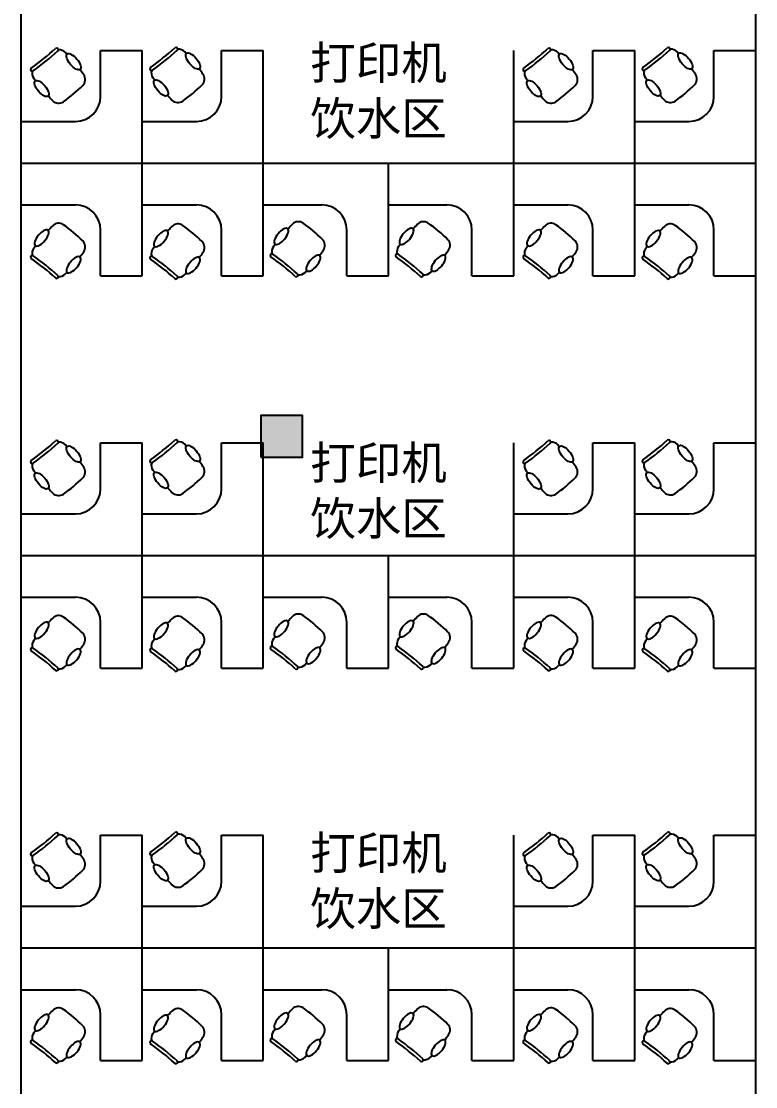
# Model space of a CAD drawing. Header units: millimetres. Extents: x 958 to 636282, y 2095 to 161571.
# Drawn here: x 110568 to 119368, y 19553 to 32315 of the extents above; entities that cross this region are included whole.
import ezdxf

# ---------------------------------------------------------------- set-up
doc = ezdxf.new("R2010")
doc.units = ezdxf.units.MM
for name, color, linetype in [('COLUMN', 9, 'Continuous'), ('PUB_HATCH', 8, 'Continuous'), ('W', 7, 'Continuous')]:
    doc.layers.add(name, color=color, linetype=linetype)
doc.styles.get("Standard").update_dxf_attribs({"font": 'arial.ttf'})

# ---------------------------------------------------------------- blocks, each defined once
blk = doc.blocks.new('_fzh')
blk.add_lwpolyline([(-0.5, -0.5), (0.5, -0.5), (0.5, 0.5), (-0.5, 0.5)], close=True)
at = {"layer": 'PUB_HATCH'}
blk.add_solid([(-0.5, -0.5), (0.5, -0.5), (-0.5, 0.5), (0.5, 0.5)], dxfattribs=at)

msp = doc.modelspace()

# ---------------------------------------------------------------- linework, layer by layer
for p, q in [((110567.733, 10465.286), (110567.733, 64865.286)), ((119367.733, 10465.286), (119367.733, 64865.286))]:
    msp.add_line(p, q)
at = {"layer": 'W', "color": 241, "linetype": 'ByBlock', "lineweight": 25, "true_color": 0xf26eae}
for p, q in [((111517.733, 31965.286), (112017.733, 31965.286)), ((111517.733, 31415.286), (111517.733, 31965.286)), ((112017.733, 29265.286), (112017.733, 31965.286)), ((112967.733, 31965.286), (113467.733, 31965.286)), ((112967.733, 31415.286), (112967.733, 31965.286)), ((113467.733, 29265.286), (113467.733, 31965.286)), ((116467.733, 29265.286), (116467.733, 31965.286)), ((117417.733, 31965.286), (117917.733, 31965.286)), ((117417.733, 31415.286), (117417.733, 31965.286)), ((117917.733, 29265.286), (117917.733, 31965.286)), ((118867.733, 31965.286), (119367.733, 31965.286)), ((118867.733, 31415.286), (118867.733, 31965.286)), ((119367.733, 29265.286), (119367.733, 31965.286)), ((110567.733, 31115.286), (111217.733, 31115.286)), ((110567.733, 30115.286), (110567.733, 31115.286)), ((112017.733, 31115.286), (112667.733, 31115.286)), ((116467.733, 31115.286), (117117.733, 31115.286)), ((117917.733, 31115.286), (118567.733, 31115.286)), ((110567.733, 30615.286), (119367.733, 30615.286)), ((114967.733, 29265.286), (114967.733, 30615.286)), ((110567.733, 30115.286), (111217.733, 30115.286)), ((112017.733, 30115.286), (112667.733, 30115.286)), ((113467.733, 30115.286), (114167.733, 30115.286)), ((114967.733, 30115.286), (115667.733, 30115.286)), ((116467.733, 30115.286), (117117.733, 30115.286)), ((117917.733, 30115.286), (118567.733, 30115.286)), ((111517.733, 29265.286), (111517.733, 29815.286)), ((112967.733, 29265.286), (112967.733, 29815.286)), ((114467.733, 29265.286), (114467.733, 29815.286)), ((115967.733, 29265.286), (115967.733, 29815.286)), ((117417.733, 29265.286), (117417.733, 29815.286)), ((118867.733, 29265.286), (118867.733, 29815.286)), ((111517.733, 29265.286), (112017.733, 29265.286)), ((112967.733, 29265.286), (113467.733, 29265.286)), ((114467.733, 29265.286), (114967.733, 29265.286)), ((115967.733, 29265.286), (116467.733, 29265.286)), ((117417.733, 29265.286), (117917.733, 29265.286)), ((118867.733, 29265.286), (119367.733, 29265.286)), ((111517.733, 27265.286), (112017.733, 27265.286)), ((111517.733, 26715.286), (111517.733, 27265.286)), ((112017.733, 24565.286), (112017.733, 27265.286)), ((112967.733, 27265.286), (113467.733, 27265.286)), ((112967.733, 26715.286), (112967.733, 27265.286)), ((113467.733, 24565.286), (113467.733, 27265.286)), ((116467.733, 24565.286), (116467.733, 27265.286)), ((117417.733, 27265.286), (117917.733, 27265.286)), ((117417.733, 26715.286), (117417.733, 27265.286)), ((117917.733, 24565.286), (117917.733, 27265.286)), ((118867.733, 27265.286), (119367.733, 27265.286)), ((118867.733, 26715.286), (118867.733, 27265.286)), ((119367.733, 24565.286), (119367.733, 27265.286)), ((110567.733, 26415.286), (111217.733, 26415.286)), ((110567.733, 25415.286), (110567.733, 26415.286)), ((112017.733, 26415.286), (112667.733, 26415.286)), ((116467.733, 26415.286), (117117.733, 26415.286)), ((117917.733, 26415.286), (118567.733, 26415.286)), ((110567.733, 25915.286), (119367.733, 25915.286)), ((114967.733, 24565.286), (114967.733, 25915.286)), ((110567.733, 25415.286), (111217.733, 25415.286)), ((112017.733, 25415.286), (112667.733, 25415.286)), ((113467.733, 25415.286), (114167.733, 25415.286)), ((114967.733, 25415.286), (115667.733, 25415.286)), ((116467.733, 25415.286), (117117.733, 25415.286)), ((117917.733, 25415.286), (118567.733, 25415.286)), ((111517.733, 24565.286), (111517.733, 25115.286)), ((112967.733, 24565.286), (112967.733, 25115.286)), ((114467.733, 24565.286), (114467.733, 25115.286)), ((115967.733, 24565.286), (115967.733, 25115.286)), ((117417.733, 24565.286), (117417.733, 25115.286)), ((118867.733, 24565.286), (118867.733, 25115.286)), ((111517.733, 24565.286), (112017.733, 24565.286)), ((112967.733, 24565.286), (113467.733, 24565.286)), ((114467.733, 24565.286), (114967.733, 24565.286)), ((115967.733, 24565.286), (116467.733, 24565.286)), ((117417.733, 24565.286), (117917.733, 24565.286)), ((118867.733, 24565.286), (119367.733, 24565.286)), ((111517.733, 22565.286), (112017.733, 22565.286)), ((111517.733, 22015.286), (111517.733, 22565.286)), ((112017.733, 19865.286), (112017.733, 22565.286)), ((112967.733, 22565.286), (113467.733, 22565.286)), ((112967.733, 22015.286), (112967.733, 22565.286)), ((113467.733, 19865.286), (113467.733, 22565.286)), ((116467.733, 19865.286), (116467.733, 22565.286)), ((117417.733, 22565.286), (117917.733, 22565.286)), ((117417.733, 22015.286), (117417.733, 22565.286)), ((117917.733, 19865.286), (117917.733, 22565.286)), ((118867.733, 22565.286), (119367.733, 22565.286)), ((118867.733, 22015.286), (118867.733, 22565.286)), ((119367.733, 19865.286), (119367.733, 22565.286)), ((110567.733, 21715.286), (111217.733, 21715.286)), ((110567.733, 20715.286), (110567.733, 21715.286)), ((112017.733, 21715.286), (112667.733, 21715.286)), ((116467.733, 21715.286), (117117.733, 21715.286)), ((117917.733, 21715.286), (118567.733, 21715.286)), ((110567.733, 21215.286), (119367.733, 21215.286)), ((114967.733, 19865.286), (114967.733, 21215.286)), ((110567.733, 20715.286), (111217.733, 20715.286)), ((112017.733, 20715.286), (112667.733, 20715.286)), ((113467.733, 20715.286), (114167.733, 20715.286)), ((114967.733, 20715.286), (115667.733, 20715.286)), ((116467.733, 20715.286), (117117.733, 20715.286)), ((117917.733, 20715.286), (118567.733, 20715.286)), ((111517.733, 19865.286), (111517.733, 20415.286)), ((112967.733, 19865.286), (112967.733, 20415.286)), ((114467.733, 19865.286), (114467.733, 20415.286)), ((115967.733, 19865.286), (115967.733, 20415.286)), ((117417.733, 19865.286), (117417.733, 20415.286)), ((118867.733, 19865.286), (118867.733, 20415.286)), ((111517.733, 19865.286), (112017.733, 19865.286)), ((112967.733, 19865.286), (113467.733, 19865.286)), ((114467.733, 19865.286), (114967.733, 19865.286)), ((115967.733, 19865.286), (116467.733, 19865.286)), ((117417.733, 19865.286), (117917.733, 19865.286)), ((118867.733, 19865.286), (119367.733, 19865.286))]:
    msp.add_line(p, q, dxfattribs=at)
at = {"layer": 'W', "color": 3, "linetype": 'ByBlock', "lineweight": 25}
for centre, radius, start, end in [((108694.393, 34540.503), 3424.515, 305.5954449, 311.8329489), ((108697.353, 34536.302), 3459.376, 305.5979133, 311.8707109), ((111048.185, 31917.287), 100, 134.2455695, 134.2455695), ((110992.366, 31974.595), 20, 314.2455695, 134.2455695), ((111024.149, 31872.657), 100, 43.2109613, 96.8693529), ((109186.871, 30146.676), 2620.833, 42.6203699, 43.2109613), ((110123.776, 34548.241), 3424.515, 305.5954449, 311.8329489), ((110126.736, 34544.04), 3459.376, 305.5979133, 311.8707109), ((112477.568, 31925.025), 100, 134.2455695, 134.2455695), ((112421.749, 31982.333), 20, 314.2455695, 134.2455695), ((112453.532, 31880.395), 100, 43.2109613, 96.8693529), ((110616.254, 30154.414), 2620.833, 42.6203699, 43.2109613), ((114594.393, 34540.503), 3424.515, 305.5954449, 311.8329489), ((114597.353, 34536.302), 3459.376, 305.5979133, 311.8707109), ((116948.185, 31917.287), 100, 134.2455695, 134.2455695), ((116892.366, 31974.595), 20, 314.2455695, 134.2455695), ((116924.149, 31872.657), 100, 43.2109613, 96.8693529), ((115086.871, 30146.676), 2620.833, 42.6203699, 43.2109613), ((116023.776, 34548.241), 3424.515, 305.5954449, 311.8329489), ((116026.736, 34544.04), 3459.376, 305.5979133, 311.8707109), ((118377.568, 31925.025), 100, 134.2455695, 134.2455695), ((118321.749, 31982.333), 20, 314.2455695, 134.2455695), ((118353.532, 31880.395), 100, 43.2109613, 96.8693529), ((116516.254, 30154.414), 2620.833, 42.6203699, 43.2109613), ((110699.347, 31739.638), 20, 125.7544305, 305.7544305), ((110796.279, 31690.434), 100, 162.9938795, 216.6323842), ((109186.871, 30146.676), 2620.833, 35.6967655, 37.3796301), ((111234.081, 31617.571), 100, 314.6880866, 35.6967655), ((112128.73, 31747.376), 20, 125.7544305, 305.7544305), ((112225.662, 31698.172), 100, 162.9938795, 216.6323842), ((110616.254, 30154.414), 2620.833, 35.6967655, 37.3796301), ((112663.464, 31625.309), 100, 314.6880866, 35.6967655), ((116599.347, 31739.638), 20, 125.7544305, 305.7544305), ((116696.279, 31690.434), 100, 162.9938795, 216.6323842), ((115086.871, 30146.676), 2620.833, 35.6967655, 37.3796301), ((117134.081, 31617.571), 100, 314.6880866, 35.6967655), ((118028.73, 31747.376), 20, 125.7544305, 305.7544305), ((118125.662, 31698.172), 100, 162.9938795, 216.6323842), ((116516.254, 30154.414), 2620.833, 35.6967655, 37.3796301), ((118563.464, 31625.309), 100, 314.6880866, 35.6967655), ((112819.198, 33194.561), 2620.833, 216.6323842, 217.3796301), ((110004.571, 32860.541), 1848.333, 305.3119134, 314.6880866), ((114248.581, 33202.299), 2620.833, 216.6323842, 217.3796301), ((111433.954, 32868.279), 1848.333, 305.3119134, 314.6880866), ((118719.198, 33194.561), 2620.833, 216.6323842, 217.3796301), ((115904.571, 32860.541), 1848.333, 305.3119134, 314.6880866), ((120148.581, 33202.299), 2620.833, 216.6323842, 217.3796301), ((117333.954, 32868.279), 1848.333, 305.3119134, 314.6880866), ((112819.198, 33194.561), 2620.833, 222.6203699, 224.3032345), ((114248.581, 33202.299), 2620.833, 222.6203699, 224.3032345), ((118719.198, 33194.561), 2620.833, 222.6203699, 224.3032345), ((120148.581, 33202.299), 2620.833, 222.6203699, 224.3032345), ((111015.156, 31433.87), 100, 224.3032345, 305.3119134), ((112444.539, 31441.608), 100, 224.3032345, 305.3119134), ((116915.156, 31433.87), 100, 224.3032345, 305.3119134), ((118344.539, 31441.608), 100, 224.3032345, 305.3119134), ((112819.198, 28036.011), 2620.833, 135.6967655, 137.3796301), ((111015.156, 29796.701), 100, 54.6880866, 135.6967655), ((110004.571, 28370.03), 1848.333, 45.3119134, 54.6880866), ((112444.539, 29788.963), 100, 54.6880866, 135.6967655), ((111433.954, 28362.292), 1848.333, 45.3119134, 54.6880866), ((115691.201, 28054.413), 2620.833, 135.6967655, 137.3796301), ((113887.159, 29815.103), 100, 54.6880866, 135.6967655), ((112876.574, 28388.432), 1848.333, 45.3119134, 54.6880866), ((117191.201, 28054.413), 2620.833, 135.6967655, 137.3796301), ((115387.159, 29815.103), 100, 54.6880866, 135.6967655), ((114376.574, 28388.432), 1848.333, 45.3119134, 54.6880866), ((118719.198, 28036.011), 2620.833, 135.6967655, 137.3796301), ((116915.156, 29796.701), 100, 54.6880866, 135.6967655), ((115904.571, 28370.03), 1848.333, 45.3119134, 54.6880866), ((118344.539, 29788.963), 100, 54.6880866, 135.6967655), ((117333.954, 28362.292), 1848.333, 45.3119134, 54.6880866), ((114248.581, 28028.272), 2620.833, 135.6967655, 137.3796301), ((120148.581, 28028.272), 2620.833, 135.6967655, 137.3796301), ((112819.198, 28036.011), 2620.833, 142.6203699, 143.3676158), ((111234.081, 29613.001), 100, 324.3032345, 45.3119134), ((114248.581, 28028.272), 2620.833, 142.6203699, 143.3676158), ((112663.464, 29605.262), 100, 324.3032345, 45.3119134), ((113668.282, 29558.54), 100, 143.3676158, 197.0061205), ((115691.201, 28054.413), 2620.833, 142.6203699, 143.3676158), ((114106.084, 29631.403), 100, 324.3032345, 45.3119134), ((115168.282, 29558.54), 100, 143.3676158, 197.0061205), ((117191.201, 28054.413), 2620.833, 142.6203699, 143.3676158), ((115606.084, 29631.403), 100, 324.3032345, 45.3119134), ((118719.198, 28036.011), 2620.833, 142.6203699, 143.3676158), ((117134.081, 29613.001), 100, 324.3032345, 45.3119134), ((120148.581, 28028.272), 2620.833, 142.6203699, 143.3676158), ((118563.464, 29605.262), 100, 324.3032345, 45.3119134), ((110699.347, 29490.933), 20, 54.2455695, 234.2455695), ((110796.279, 29540.138), 100, 143.3676158, 197.0061205), ((108697.353, 26694.269), 3459.376, 48.1292891, 54.4020867), ((109186.871, 31083.895), 2620.833, 322.6203699, 324.3032345), ((112128.73, 29483.195), 20, 54.2455695, 234.2455695), ((112225.662, 29532.4), 100, 143.3676158, 197.0061205), ((110126.736, 26686.531), 3459.376, 48.1292891, 54.4020867), ((110616.254, 31076.157), 2620.833, 322.6203699, 324.3032345), ((113571.35, 29509.335), 20, 54.2455695, 234.2455695), ((111566.396, 26708.47), 3424.515, 48.1670511, 54.4045551), ((111569.356, 26712.671), 3459.376, 48.1292891, 54.4020867), ((112058.874, 31102.297), 2620.833, 322.6203699, 324.3032345), ((115071.35, 29509.335), 20, 54.2455695, 234.2455695), ((113066.396, 26708.47), 3424.515, 48.1670511, 54.4045551), ((113069.356, 26712.671), 3459.376, 48.1292891, 54.4020867), ((113558.874, 31102.297), 2620.833, 322.6203699, 324.3032345), ((116599.347, 29490.933), 20, 54.2455695, 234.2455695), ((116696.279, 29540.138), 100, 143.3676158, 197.0061205), ((114597.353, 26694.269), 3459.376, 48.1292891, 54.4020867), ((115086.871, 31083.895), 2620.833, 322.6203699, 324.3032345), ((118028.73, 29483.195), 20, 54.2455695, 234.2455695), ((118125.662, 29532.4), 100, 143.3676158, 197.0061205), ((116026.736, 26686.531), 3459.376, 48.1292891, 54.4020867), ((116516.254, 31076.157), 2620.833, 322.6203699, 324.3032345), ((108694.393, 26690.068), 3424.515, 48.1670511, 54.4045551), ((111048.185, 29313.284), 100, 225.7544305, 225.7544305), ((110123.776, 26682.33), 3424.515, 48.1670511, 54.4045551), ((112477.568, 29305.546), 100, 225.7544305, 225.7544305), ((113920.188, 29331.686), 100, 225.7544305, 225.7544305), ((115420.188, 29331.686), 100, 225.7544305, 225.7544305), ((114594.393, 26690.068), 3424.515, 48.1670511, 54.4045551), ((116948.185, 29313.284), 100, 225.7544305, 225.7544305), ((116023.776, 26682.33), 3424.515, 48.1670511, 54.4045551), ((118377.568, 29305.546), 100, 225.7544305, 225.7544305), ((110992.366, 29255.976), 20, 225.7544305, 45.7544305), ((111024.149, 29357.914), 100, 263.1306471, 316.7890387), ((109186.871, 31083.895), 2620.833, 316.7890387, 317.3796301), ((112421.749, 29248.238), 20, 225.7544305, 45.7544305), ((112453.532, 29350.176), 100, 263.1306471, 316.7890387), ((110616.254, 31076.157), 2620.833, 316.7890387, 317.3796301), ((113864.369, 29274.378), 20, 225.7544305, 45.7544305), ((113896.152, 29376.316), 100, 263.1306471, 316.7890387), ((112058.874, 31102.297), 2620.833, 316.7890387, 317.3796301), ((115364.369, 29274.378), 20, 225.7544305, 45.7544305), ((115396.152, 29376.316), 100, 263.1306471, 316.7890387), ((113558.874, 31102.297), 2620.833, 316.7890387, 317.3796301), ((116892.366, 29255.976), 20, 225.7544305, 45.7544305), ((116924.149, 29357.914), 100, 263.1306471, 316.7890387), ((115086.871, 31083.895), 2620.833, 316.7890387, 317.3796301), ((118321.749, 29248.238), 20, 225.7544305, 45.7544305), ((118353.532, 29350.176), 100, 263.1306471, 316.7890387), ((116516.254, 31076.157), 2620.833, 316.7890387, 317.3796301), ((111048.185, 27217.287), 100, 134.2455695, 134.2455695), ((112477.568, 27225.025), 100, 134.2455695, 134.2455695), ((116948.185, 27217.287), 100, 134.2455695, 134.2455695), ((118377.568, 27225.025), 100, 134.2455695, 134.2455695), ((108694.393, 29840.503), 3424.515, 305.5954449, 311.8329489), ((108697.353, 29836.302), 3459.376, 305.5979133, 311.8707109), ((110992.366, 27274.595), 20, 314.2455695, 134.2455695), ((111024.149, 27172.657), 100, 43.2109613, 96.8693529), ((109186.871, 25446.676), 2620.833, 42.6203699, 43.2109613), ((110123.776, 29848.241), 3424.515, 305.5954449, 311.8329489), ((110126.736, 29844.04), 3459.376, 305.5979133, 311.8707109), ((112421.749, 27282.333), 20, 314.2455695, 134.2455695), ((112453.532, 27180.395), 100, 43.2109613, 96.8693529), ((110616.254, 25454.414), 2620.833, 42.6203699, 43.2109613), ((114594.393, 29840.503), 3424.515, 305.5954449, 311.8329489), ((114597.353, 29836.302), 3459.376, 305.5979133, 311.8707109), ((116892.366, 27274.595), 20, 314.2455695, 134.2455695), ((116924.149, 27172.657), 100, 43.2109613, 96.8693529), ((115086.871, 25446.676), 2620.833, 42.6203699, 43.2109613), ((116023.776, 29848.241), 3424.515, 305.5954449, 311.8329489), ((116026.736, 29844.04), 3459.376, 305.5979133, 311.8707109), ((118321.749, 27282.333), 20, 314.2455695, 134.2455695), ((118353.532, 27180.395), 100, 43.2109613, 96.8693529), ((116516.254, 25454.414), 2620.833, 42.6203699, 43.2109613), ((110699.347, 27039.638), 20, 125.7544305, 305.7544305), ((112128.73, 27047.376), 20, 125.7544305, 305.7544305), ((116599.347, 27039.638), 20, 125.7544305, 305.7544305), ((118028.73, 27047.376), 20, 125.7544305, 305.7544305), ((110796.279, 26990.434), 100, 162.9938795, 216.6323842), ((112819.198, 28494.561), 2620.833, 216.6323842, 217.3796301), ((109186.871, 25446.676), 2620.833, 35.6967655, 37.3796301), ((111234.081, 26917.571), 100, 314.6880866, 35.6967655), ((112225.662, 26998.172), 100, 162.9938795, 216.6323842), ((114248.581, 28502.299), 2620.833, 216.6323842, 217.3796301), ((110616.254, 25454.414), 2620.833, 35.6967655, 37.3796301), ((112663.464, 26925.309), 100, 314.6880866, 35.6967655), ((116696.279, 26990.434), 100, 162.9938795, 216.6323842), ((118719.198, 28494.561), 2620.833, 216.6323842, 217.3796301), ((115086.871, 25446.676), 2620.833, 35.6967655, 37.3796301), ((117134.081, 26917.571), 100, 314.6880866, 35.6967655), ((118125.662, 26998.172), 100, 162.9938795, 216.6323842), ((120148.581, 28502.299), 2620.833, 216.6323842, 217.3796301), ((116516.254, 25454.414), 2620.833, 35.6967655, 37.3796301), ((118563.464, 26925.309), 100, 314.6880866, 35.6967655), ((110004.571, 28160.541), 1848.333, 305.3119134, 314.6880866), ((111433.954, 28168.279), 1848.333, 305.3119134, 314.6880866), ((115904.571, 28160.541), 1848.333, 305.3119134, 314.6880866), ((117333.954, 28168.279), 1848.333, 305.3119134, 314.6880866), ((112819.198, 28494.561), 2620.833, 222.6203699, 224.3032345), ((114248.581, 28502.299), 2620.833, 222.6203699, 224.3032345), ((118719.198, 28494.561), 2620.833, 222.6203699, 224.3032345), ((120148.581, 28502.299), 2620.833, 222.6203699, 224.3032345), ((111015.156, 26733.87), 100, 224.3032345, 305.3119134), ((112444.539, 26741.608), 100, 224.3032345, 305.3119134), ((116915.156, 26733.87), 100, 224.3032345, 305.3119134), ((118344.539, 26741.608), 100, 224.3032345, 305.3119134), ((112819.198, 23336.011), 2620.833, 135.6967655, 137.3796301), ((111015.156, 25096.701), 100, 54.6880866, 135.6967655), ((110004.571, 23670.03), 1848.333, 45.3119134, 54.6880866), ((114248.581, 23328.272), 2620.833, 135.6967655, 137.3796301), ((112444.539, 25088.963), 100, 54.6880866, 135.6967655), ((111433.954, 23662.292), 1848.333, 45.3119134, 54.6880866), ((115691.201, 23354.413), 2620.833, 135.6967655, 137.3796301), ((113887.159, 25115.103), 100, 54.6880866, 135.6967655), ((112876.574, 23688.432), 1848.333, 45.3119134, 54.6880866), ((117191.201, 23354.413), 2620.833, 135.6967655, 137.3796301), ((115387.159, 25115.103), 100, 54.6880866, 135.6967655), ((114376.574, 23688.432), 1848.333, 45.3119134, 54.6880866), ((118719.198, 23336.011), 2620.833, 135.6967655, 137.3796301), ((116915.156, 25096.701), 100, 54.6880866, 135.6967655), ((115904.571, 23670.03), 1848.333, 45.3119134, 54.6880866), ((120148.581, 23328.272), 2620.833, 135.6967655, 137.3796301), ((118344.539, 25088.963), 100, 54.6880866, 135.6967655), ((117333.954, 23662.292), 1848.333, 45.3119134, 54.6880866), ((110796.279, 24840.138), 100, 143.3676158, 197.0061205), ((112819.198, 23336.011), 2620.833, 142.6203699, 143.3676158), ((111234.081, 24913.001), 100, 324.3032345, 45.3119134), ((112225.662, 24832.4), 100, 143.3676158, 197.0061205), ((114248.581, 23328.272), 2620.833, 142.6203699, 143.3676158), ((112663.464, 24905.262), 100, 324.3032345, 45.3119134), ((113668.282, 24858.54), 100, 143.3676158, 197.0061205), ((115691.201, 23354.413), 2620.833, 142.6203699, 143.3676158), ((114106.084, 24931.403), 100, 324.3032345, 45.3119134), ((115168.282, 24858.54), 100, 143.3676158, 197.0061205), ((117191.201, 23354.413), 2620.833, 142.6203699, 143.3676158), ((115606.084, 24931.403), 100, 324.3032345, 45.3119134), ((116696.279, 24840.138), 100, 143.3676158, 197.0061205), ((118719.198, 23336.011), 2620.833, 142.6203699, 143.3676158), ((117134.081, 24913.001), 100, 324.3032345, 45.3119134), ((118125.662, 24832.4), 100, 143.3676158, 197.0061205), ((120148.581, 23328.272), 2620.833, 142.6203699, 143.3676158), ((118563.464, 24905.262), 100, 324.3032345, 45.3119134), ((110699.347, 24790.933), 20, 54.2455695, 234.2455695), ((108694.393, 21990.068), 3424.515, 48.1670511, 54.4045551), ((108697.353, 21994.269), 3459.376, 48.1292891, 54.4020867), ((109186.871, 26383.895), 2620.833, 322.6203699, 324.3032345), ((112128.73, 24783.195), 20, 54.2455695, 234.2455695), ((110123.776, 21982.33), 3424.515, 48.1670511, 54.4045551), ((110126.736, 21986.531), 3459.376, 48.1292891, 54.4020867), ((110616.254, 26376.157), 2620.833, 322.6203699, 324.3032345), ((113571.35, 24809.335), 20, 54.2455695, 234.2455695), ((111566.396, 22008.47), 3424.515, 48.1670511, 54.4045551), ((111569.356, 22012.671), 3459.376, 48.1292891, 54.4020867), ((112058.874, 26402.297), 2620.833, 322.6203699, 324.3032345), ((115071.35, 24809.335), 20, 54.2455695, 234.2455695), ((113066.396, 22008.47), 3424.515, 48.1670511, 54.4045551), ((113069.356, 22012.671), 3459.376, 48.1292891, 54.4020867), ((113558.874, 26402.297), 2620.833, 322.6203699, 324.3032345), ((116599.347, 24790.933), 20, 54.2455695, 234.2455695), ((114594.393, 21990.068), 3424.515, 48.1670511, 54.4045551), ((114597.353, 21994.269), 3459.376, 48.1292891, 54.4020867), ((115086.871, 26383.895), 2620.833, 322.6203699, 324.3032345), ((118028.73, 24783.195), 20, 54.2455695, 234.2455695), ((116023.776, 21982.33), 3424.515, 48.1670511, 54.4045551), ((116026.736, 21986.531), 3459.376, 48.1292891, 54.4020867), ((116516.254, 26376.157), 2620.833, 322.6203699, 324.3032345), ((111048.185, 24613.284), 100, 225.7544305, 225.7544305), ((112477.568, 24605.546), 100, 225.7544305, 225.7544305), ((113920.188, 24631.686), 100, 225.7544305, 225.7544305), ((115420.188, 24631.686), 100, 225.7544305, 225.7544305), ((116948.185, 24613.284), 100, 225.7544305, 225.7544305), ((118377.568, 24605.546), 100, 225.7544305, 225.7544305), ((110992.366, 24555.976), 20, 225.7544305, 45.7544305), ((111024.149, 24657.914), 100, 263.1306471, 316.7890387), ((109186.871, 26383.895), 2620.833, 316.7890387, 317.3796301), ((112421.749, 24548.238), 20, 225.7544305, 45.7544305), ((112453.532, 24650.176), 100, 263.1306471, 316.7890387), ((110616.254, 26376.157), 2620.833, 316.7890387, 317.3796301), ((113864.369, 24574.378), 20, 225.7544305, 45.7544305), ((113896.152, 24676.316), 100, 263.1306471, 316.7890387), ((112058.874, 26402.297), 2620.833, 316.7890387, 317.3796301), ((115364.369, 24574.378), 20, 225.7544305, 45.7544305), ((115396.152, 24676.316), 100, 263.1306471, 316.7890387), ((113558.874, 26402.297), 2620.833, 316.7890387, 317.3796301), ((116892.366, 24555.976), 20, 225.7544305, 45.7544305), ((116924.149, 24657.914), 100, 263.1306471, 316.7890387), ((115086.871, 26383.895), 2620.833, 316.7890387, 317.3796301), ((118321.749, 24548.238), 20, 225.7544305, 45.7544305), ((118353.532, 24650.176), 100, 263.1306471, 316.7890387), ((116516.254, 26376.157), 2620.833, 316.7890387, 317.3796301), ((108694.393, 25140.503), 3424.515, 305.5954449, 311.8329489), ((111048.185, 22517.287), 100, 134.2455695, 134.2455695), ((110992.366, 22574.595), 20, 314.2455695, 134.2455695), ((110123.776, 25148.241), 3424.515, 305.5954449, 311.8329489), ((112477.568, 22525.025), 100, 134.2455695, 134.2455695), ((112421.749, 22582.333), 20, 314.2455695, 134.2455695), ((114594.393, 25140.503), 3424.515, 305.5954449, 311.8329489), ((116948.185, 22517.287), 100, 134.2455695, 134.2455695), ((116892.366, 22574.595), 20, 314.2455695, 134.2455695), ((116023.776, 25148.241), 3424.515, 305.5954449, 311.8329489), ((118377.568, 22525.025), 100, 134.2455695, 134.2455695), ((118321.749, 22582.333), 20, 314.2455695, 134.2455695), ((108697.353, 25136.302), 3459.376, 305.5979133, 311.8707109), ((111024.149, 22472.657), 100, 43.2109613, 96.8693529), ((109186.871, 20746.676), 2620.833, 42.6203699, 43.2109613), ((110126.736, 25144.04), 3459.376, 305.5979133, 311.8707109), ((112453.532, 22480.395), 100, 43.2109613, 96.8693529), ((110616.254, 20754.414), 2620.833, 42.6203699, 43.2109613), ((114597.353, 25136.302), 3459.376, 305.5979133, 311.8707109), ((116924.149, 22472.657), 100, 43.2109613, 96.8693529), ((115086.871, 20746.676), 2620.833, 42.6203699, 43.2109613), ((116026.736, 25144.04), 3459.376, 305.5979133, 311.8707109), ((118353.532, 22480.395), 100, 43.2109613, 96.8693529), ((116516.254, 20754.414), 2620.833, 42.6203699, 43.2109613), ((110699.347, 22339.638), 20, 125.7544305, 305.7544305), ((109186.871, 20746.676), 2620.833, 35.6967655, 37.3796301), ((112128.73, 22347.376), 20, 125.7544305, 305.7544305), ((110616.254, 20754.414), 2620.833, 35.6967655, 37.3796301), ((116599.347, 22339.638), 20, 125.7544305, 305.7544305), ((115086.871, 20746.676), 2620.833, 35.6967655, 37.3796301), ((118028.73, 22347.376), 20, 125.7544305, 305.7544305), ((116516.254, 20754.414), 2620.833, 35.6967655, 37.3796301), ((110796.279, 22290.434), 100, 162.9938795, 216.6323842), ((112819.198, 23794.561), 2620.833, 216.6323842, 217.3796301), ((111234.081, 22217.571), 100, 314.6880866, 35.6967655), ((112225.662, 22298.172), 100, 162.9938795, 216.6323842), ((114248.581, 23802.299), 2620.833, 216.6323842, 217.3796301), ((112663.464, 22225.309), 100, 314.6880866, 35.6967655), ((116696.279, 22290.434), 100, 162.9938795, 216.6323842), ((118719.198, 23794.561), 2620.833, 216.6323842, 217.3796301), ((117134.081, 22217.571), 100, 314.6880866, 35.6967655), ((118125.662, 22298.172), 100, 162.9938795, 216.6323842), ((120148.581, 23802.299), 2620.833, 216.6323842, 217.3796301), ((118563.464, 22225.309), 100, 314.6880866, 35.6967655), ((110004.571, 23460.541), 1848.333, 305.3119134, 314.6880866), ((111433.954, 23468.279), 1848.333, 305.3119134, 314.6880866), ((115904.571, 23460.541), 1848.333, 305.3119134, 314.6880866), ((117333.954, 23468.279), 1848.333, 305.3119134, 314.6880866), ((112819.198, 23794.561), 2620.833, 222.6203699, 224.3032345), ((111015.156, 22033.87), 100, 224.3032345, 305.3119134), ((114248.581, 23802.299), 2620.833, 222.6203699, 224.3032345), ((112444.539, 22041.608), 100, 224.3032345, 305.3119134), ((118719.198, 23794.561), 2620.833, 222.6203699, 224.3032345), ((116915.156, 22033.87), 100, 224.3032345, 305.3119134), ((120148.581, 23802.299), 2620.833, 222.6203699, 224.3032345), ((118344.539, 22041.608), 100, 224.3032345, 305.3119134), ((112819.198, 18636.011), 2620.833, 135.6967655, 137.3796301), ((111015.156, 20396.701), 100, 54.6880866, 135.6967655), ((110004.571, 18970.03), 1848.333, 45.3119134, 54.6880866), ((114248.581, 18628.272), 2620.833, 135.6967655, 137.3796301), ((112444.539, 20388.963), 100, 54.6880866, 135.6967655), ((111433.954, 18962.292), 1848.333, 45.3119134, 54.6880866), ((115691.201, 18654.413), 2620.833, 135.6967655, 137.3796301), ((113887.159, 20415.103), 100, 54.6880866, 135.6967655), ((112876.574, 18988.432), 1848.333, 45.3119134, 54.6880866), ((117191.201, 18654.413), 2620.833, 135.6967655, 137.3796301), ((115387.159, 20415.103), 100, 54.6880866, 135.6967655), ((114376.574, 18988.432), 1848.333, 45.3119134, 54.6880866), ((118719.198, 18636.011), 2620.833, 135.6967655, 137.3796301), ((116915.156, 20396.701), 100, 54.6880866, 135.6967655), ((115904.571, 18970.03), 1848.333, 45.3119134, 54.6880866), ((120148.581, 18628.272), 2620.833, 135.6967655, 137.3796301), ((118344.539, 20388.963), 100, 54.6880866, 135.6967655), ((117333.954, 18962.292), 1848.333, 45.3119134, 54.6880866), ((114106.084, 20231.403), 100, 324.3032345, 45.3119134), ((115606.084, 20231.403), 100, 324.3032345, 45.3119134), ((110796.279, 20140.138), 100, 143.3676158, 197.0061205), ((112819.198, 18636.011), 2620.833, 142.6203699, 143.3676158), ((111234.081, 20213.001), 100, 324.3032345, 45.3119134), ((112225.662, 20132.4), 100, 143.3676158, 197.0061205), ((114248.581, 18628.272), 2620.833, 142.6203699, 143.3676158), ((112663.464, 20205.262), 100, 324.3032345, 45.3119134), ((113668.282, 20158.54), 100, 143.3676158, 197.0061205), ((115691.201, 18654.413), 2620.833, 142.6203699, 143.3676158), ((112058.874, 21702.297), 2620.833, 322.6203699, 324.3032345), ((115168.282, 20158.54), 100, 143.3676158, 197.0061205), ((117191.201, 18654.413), 2620.833, 142.6203699, 143.3676158), ((113558.874, 21702.297), 2620.833, 322.6203699, 324.3032345), ((116696.279, 20140.138), 100, 143.3676158, 197.0061205), ((118719.198, 18636.011), 2620.833, 142.6203699, 143.3676158), ((117134.081, 20213.001), 100, 324.3032345, 45.3119134), ((118125.662, 20132.4), 100, 143.3676158, 197.0061205), ((120148.581, 18628.272), 2620.833, 142.6203699, 143.3676158), ((118563.464, 20205.262), 100, 324.3032345, 45.3119134), ((110699.347, 20090.933), 20, 54.2455695, 234.2455695), ((108694.393, 17290.068), 3424.515, 48.1670511, 54.4045551), ((108697.353, 17294.269), 3459.376, 48.1292891, 54.4020867), ((109186.871, 21683.895), 2620.833, 322.6203699, 324.3032345), ((112128.73, 20083.195), 20, 54.2455695, 234.2455695), ((110123.776, 17282.33), 3424.515, 48.1670511, 54.4045551), ((110126.736, 17286.531), 3459.376, 48.1292891, 54.4020867), ((110616.254, 21676.157), 2620.833, 322.6203699, 324.3032345), ((113571.35, 20109.335), 20, 54.2455695, 234.2455695), ((111566.396, 17308.47), 3424.515, 48.1670511, 54.4045551), ((111569.356, 17312.671), 3459.376, 48.1292891, 54.4020867), ((115071.35, 20109.335), 20, 54.2455695, 234.2455695), ((113066.396, 17308.47), 3424.515, 48.1670511, 54.4045551), ((113069.356, 17312.671), 3459.376, 48.1292891, 54.4020867), ((116599.347, 20090.933), 20, 54.2455695, 234.2455695), ((114594.393, 17290.068), 3424.515, 48.1670511, 54.4045551), ((114597.353, 17294.269), 3459.376, 48.1292891, 54.4020867), ((115086.871, 21683.895), 2620.833, 322.6203699, 324.3032345), ((118028.73, 20083.195), 20, 54.2455695, 234.2455695), ((116023.776, 17282.33), 3424.515, 48.1670511, 54.4045551), ((116026.736, 17286.531), 3459.376, 48.1292891, 54.4020867), ((116516.254, 21676.157), 2620.833, 322.6203699, 324.3032345), ((111048.185, 19913.284), 100, 225.7544305, 225.7544305), ((109186.871, 21683.895), 2620.833, 316.7890387, 317.3796301), ((112477.568, 19905.546), 100, 225.7544305, 225.7544305), ((113920.188, 19931.686), 100, 225.7544305, 225.7544305), ((112058.874, 21702.297), 2620.833, 316.7890387, 317.3796301), ((115420.188, 19931.686), 100, 225.7544305, 225.7544305), ((113558.874, 21702.297), 2620.833, 316.7890387, 317.3796301), ((116948.185, 19913.284), 100, 225.7544305, 225.7544305), ((115086.871, 21683.895), 2620.833, 316.7890387, 317.3796301), ((118377.568, 19905.546), 100, 225.7544305, 225.7544305), ((110992.366, 19855.976), 20, 225.7544305, 45.7544305), ((111024.149, 19957.914), 100, 263.1306471, 316.7890387), ((112421.749, 19848.238), 20, 225.7544305, 45.7544305), ((112453.532, 19950.176), 100, 263.1306471, 316.7890387), ((110616.254, 21676.157), 2620.833, 316.7890387, 317.3796301), ((113864.369, 19874.378), 20, 225.7544305, 45.7544305), ((113896.152, 19976.316), 100, 263.1306471, 316.7890387), ((115364.369, 19874.378), 20, 225.7544305, 45.7544305), ((115396.152, 19976.316), 100, 263.1306471, 316.7890387), ((116892.366, 19855.976), 20, 225.7544305, 45.7544305), ((116924.149, 19957.914), 100, 263.1306471, 316.7890387), ((118321.749, 19848.238), 20, 225.7544305, 45.7544305), ((118353.532, 19950.176), 100, 263.1306471, 316.7890387), ((116516.254, 21676.157), 2620.833, 316.7890387, 317.3796301)]:
    msp.add_arc(centre, radius, start, end, dxfattribs=at)
at = {"layer": 'W', "color": 241, "linetype": 'ByBlock', "lineweight": 25, "true_color": 0xf26eae}
for centre, start, end in [((111217.733, 31415.286), 270, 0), ((112667.733, 31415.286), 270, 0), ((117117.733, 31415.286), 270, 0), ((118567.733, 31415.286), 270, 0), ((111217.733, 29815.286), 0, 90), ((112667.733, 29815.286), 0, 90), ((114167.733, 29815.286), 0, 90), ((115667.733, 29815.286), 0, 90), ((117117.733, 29815.286), 0, 90), ((118567.733, 29815.286), 0, 90), ((111217.733, 26715.286), 270, 0), ((112667.733, 26715.286), 270, 0), ((117117.733, 26715.286), 270, 0), ((118567.733, 26715.286), 270, 0), ((111217.733, 25115.286), 0, 90), ((112667.733, 25115.286), 0, 90), ((114167.733, 25115.286), 0, 90), ((115667.733, 25115.286), 0, 90), ((117117.733, 25115.286), 0, 90), ((118567.733, 25115.286), 0, 90), ((111217.733, 22015.286), 270, 0), ((112667.733, 22015.286), 270, 0), ((117117.733, 22015.286), 270, 0), ((118567.733, 22015.286), 270, 0), ((111217.733, 20415.286), 0, 90), ((112667.733, 20415.286), 0, 90), ((114167.733, 20415.286), 0, 90), ((115667.733, 20415.286), 0, 90), ((117117.733, 20415.286), 0, 90), ((118567.733, 20415.286), 0, 90)]:
    msp.add_arc(centre, 300, start, end, dxfattribs=at)
at = {"layer": 'W', "color": 3, "linetype": 'ByBlock', "lineweight": 25}
for centre in [(111194.546, 31831.315), (112623.929, 31839.053), (117094.546, 31831.315), (118523.929, 31839.053), (110811.524, 31509.922), (112240.906, 31517.66), (116711.524, 31509.922), (118140.906, 31517.66), (111194.546, 27131.315), (112623.929, 27139.053), (117094.546, 27131.315), (118523.929, 27139.053), (110811.524, 26809.922), (112240.906, 26817.66), (116711.524, 26809.922), (118140.906, 26817.66), (111194.546, 22431.315), (112623.929, 22439.053), (117094.546, 22431.315), (118523.929, 22439.053), (110811.524, 22109.922), (112240.906, 22117.66), (116711.524, 22109.922), (118140.906, 22117.66)]:
    msp.add_ellipse(centre, major_axis=(-77.135, 91.925), ratio=0.416666667, dxfattribs=at)
at = {"layer": 'W', "color": 3, "linetype": 'ByBlock', "lineweight": 25, "extrusion": (0, 0, -1)}
for centre in [(110811.524, 29720.65), (112240.906, 29712.912), (113683.527, 29739.052), (115183.527, 29739.052), (116711.524, 29720.65), (118140.906, 29712.912), (111194.546, 29399.256), (112623.929, 29391.518), (114066.549, 29417.658), (115566.549, 29417.658), (117094.546, 29399.256), (118523.929, 29391.518), (113683.527, 25039.052), (115183.527, 25039.052), (110811.524, 25020.65), (112240.906, 25012.912), (116711.524, 25020.65), (118140.906, 25012.912), (111194.546, 24699.256), (112623.929, 24691.518), (114066.549, 24717.658), (115566.549, 24717.658), (117094.546, 24699.256), (118523.929, 24691.518), (110811.524, 20320.65), (112240.906, 20312.912), (113683.527, 20339.052), (115183.527, 20339.052), (116711.524, 20320.65), (118140.906, 20312.912), (111194.546, 19999.256), (112623.929, 19991.518), (114066.549, 20017.658), (115566.549, 20017.658), (117094.546, 19999.256), (118523.929, 19991.518)]:
    msp.add_ellipse(centre, major_axis=(-77.135, -91.925), ratio=0.416666667, dxfattribs=at)

# ---------------------------------------------------------------- block references
at = {"layer": 'COLUMN', "xscale": 500, "yscale": 500, "zscale": 500}
msp.add_blockref('_fzh', (113687.733, 27345.286), dxfattribs=at)

# ---------------------------------------------------------------- texts
at = {"char_height": 400, "attachment_point": 1}
for insert in [(114029.66, 32019.012), (114029.66, 27227.204), (114029.66, 22553.858)]:
    msp.add_mtext_dynamic_manual_height_columns('打印机饮水区', width=1788.54117, gutter_width=12.5, heights=[0], dxfattribs=dict(at, insert=insert))

doc.saveas('drawing.dxf')
